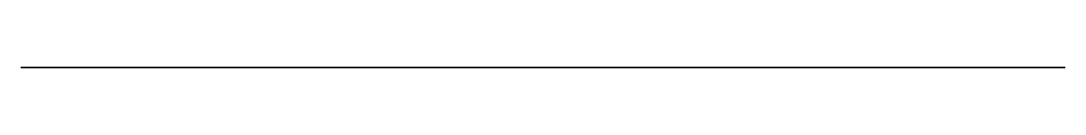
# Model space of a CAD drawing. Header units: centimetres. Extents: x 0 to 15, y -7.5 to -7.5.
import ezdxf

# ---------------------------------------------------------------- set-up
doc = ezdxf.new("R2010")
doc.units = ezdxf.units.CM
doc.header["$MEASUREMENT"] = 0
doc.layers.add('Layer 1', color=7, linetype='Continuous', lineweight=0)

msp = doc.modelspace()

# ---------------------------------------------------------------- linework, layer by layer
at = {"layer": 'Layer 1', "color": 250, "lineweight": 35, "true_color": 0x231f20}
msp.add_line((0.007, -7.512), (15.007, -7.512), dxfattribs=at)

doc.saveas('drawing.dxf')
